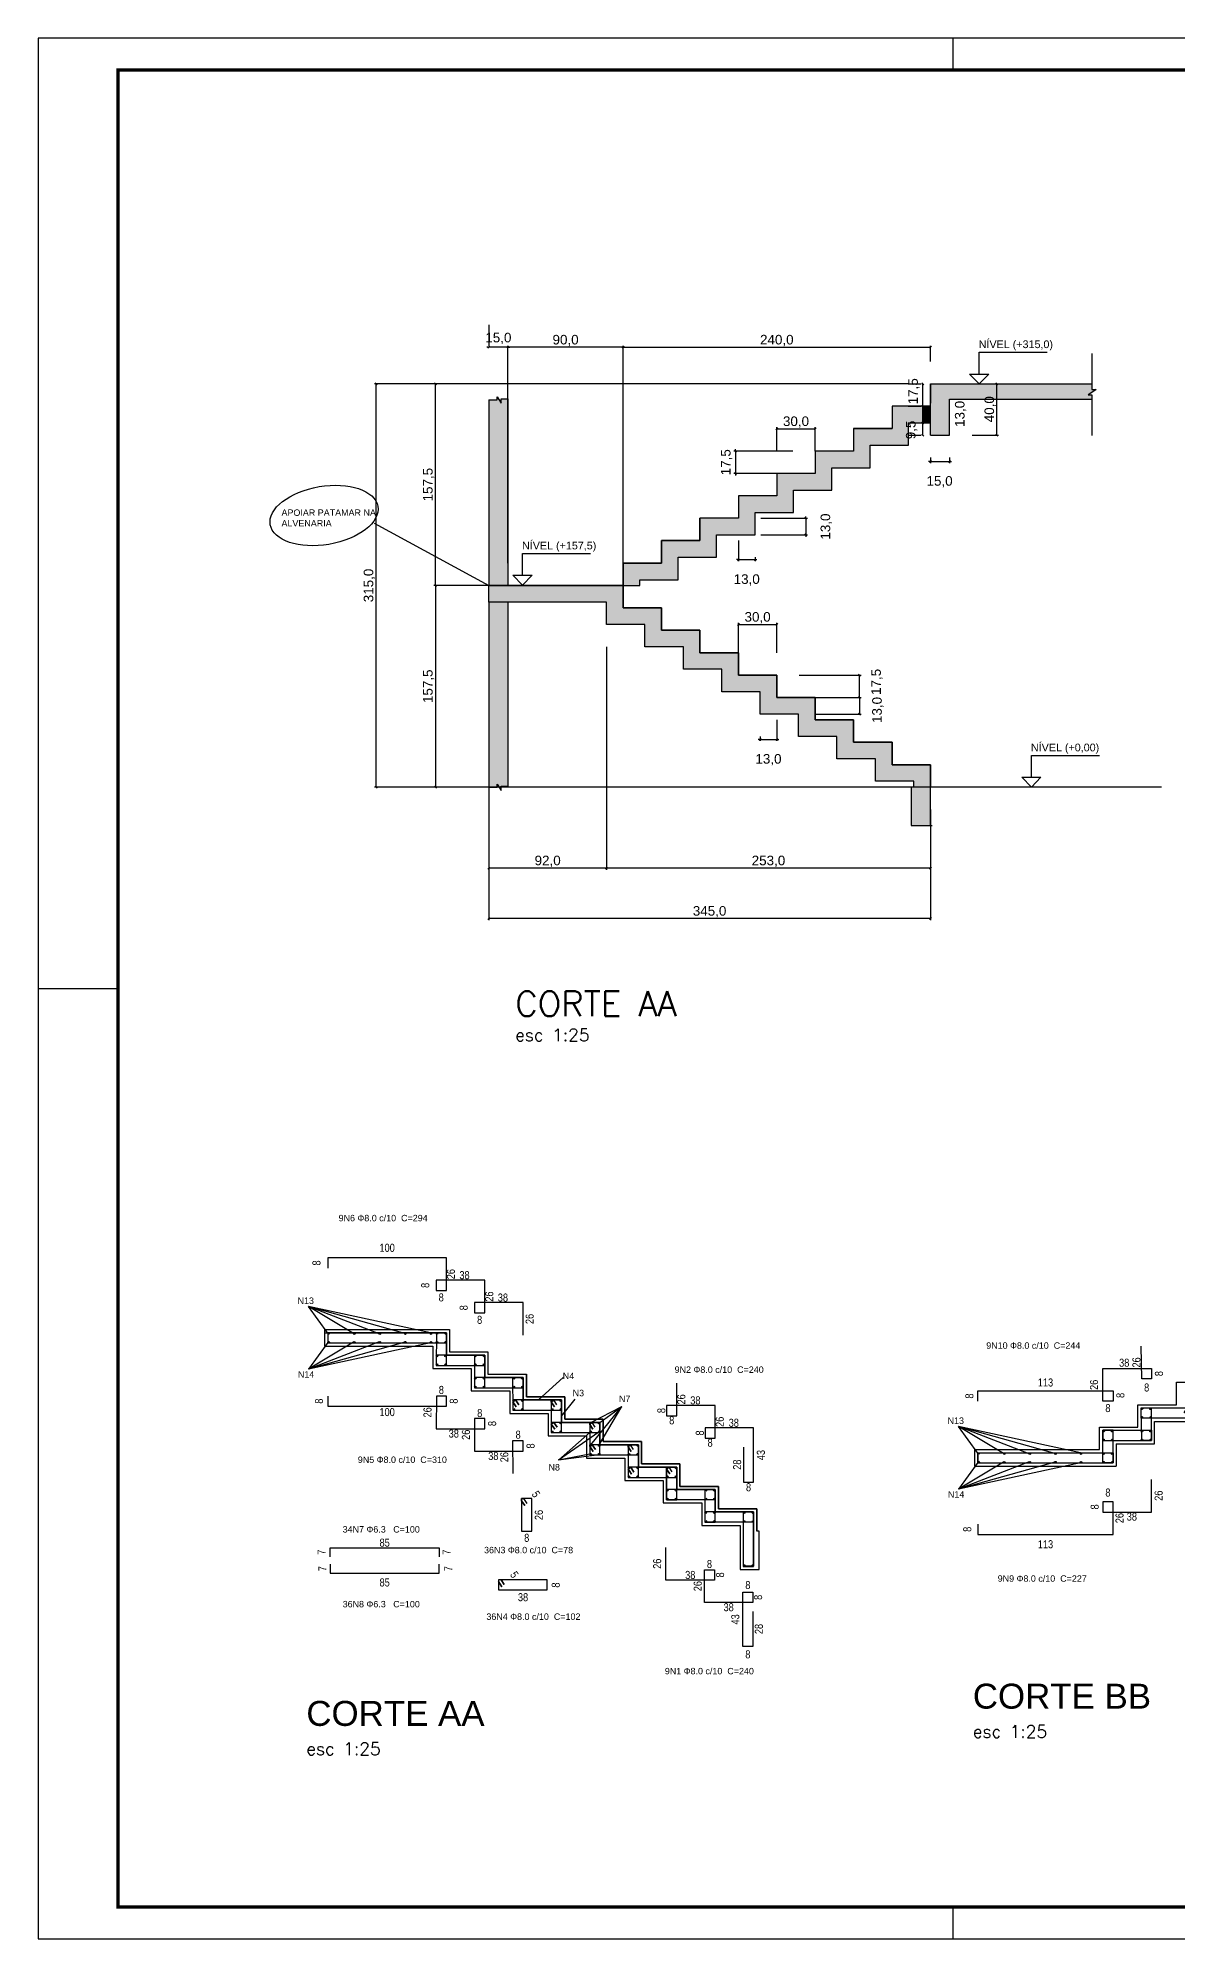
# Model space of a CAD drawing. Header units: millimetres. Extents: x 1262 to 1346.1, y 1092.9 to 1152.3.
# Drawn here: x 1262 to 1297.7, y 1092.9 to 1152.3 of the extents above; entities that cross this region are included whole.
import ezdxf

# ---------------------------------------------------------------- set-up
doc = ezdxf.new("R2010")
doc.units = ezdxf.units.MM
for name, color, linetype in [('ARMADURA ESCADA', 6, 'Continuous'), ('ARQ-FOLHA', 7, 'Continuous'), ('ARQ-TEXTO4', 1, 'Continuous'), ('BARRA DE 6.3MM', 30, 'Continuous'), ('BARRA DE 8MM', 40, 'Continuous'), ('COTA CYPE', 31, 'Continuous'), ('LINHAS GERAIS.', 7, 'Continuous'), ('PAREDE CORTADA 0.6', 210, 'Continuous')]:
    doc.layers.add(name, color=color, linetype=linetype)
doc.styles.add('ARIAL NARROW', font='ARIALN.TTF')
doc.styles.add('ROMANS', font='romans.shx')
doc.styles.get("Standard").update_dxf_attribs({"font": 'arial.ttf'})

# ---------------------------------------------------------------- blocks, each defined once
blk = doc.blocks.new('FOLHA A1')
at = {"layer": 'ARQ-FOLHA'}
for p, q in [((841, 0), (0, 0)), ((0, 0), (0, -594)), ((286, -10), (286, 0)), ((0, -297), (25, -297)), ((286, -594), (286, -584)), ((0, -594), (841, -594))]:
    blk.add_line(p, q, dxfattribs=at)
at = {"layer": 'ARQ-FOLHA', "const_width": 1}
blk.add_lwpolyline([(25, -10), (25, -584), (831, -584), (831, -10), (25, -10)], dxfattribs=at)
blk = doc.blocks.new('_OBLIQUE')
at = {"color": 0, "linetype": 'ByBlock'}
blk.add_line((-0.5, -0.5), (0.5, 0.5), dxfattribs=at)

msp = doc.modelspace()

# ---------------------------------------------------------------- hatches: boundary and pattern name
h = msp.add_hatch(color=252)
h.dxf.hatch_style = 1
h.paths.add_polyline_path([(1290.525, 1141.008), (1292.004, 1141.008), (1292.004, 1141.488), (1291.225, 1141.488), (1289.925, 1141.488), (1289.925, 1139.888), (1290.525, 1139.888)])
h.paths.add_polyline_path([(1294.971, 1141.213), (1295.103, 1141.311), (1294.971, 1141.311), (1294.971, 1141.488), (1292.004, 1141.488), (1292.004, 1141.008), (1294.971, 1141.008), (1294.971, 1141.142), (1294.858, 1141.142)])
h.paths.add_polyline_path([(1284.27, 1126.282), (1285.468, 1126.282), (1285.468, 1126.9), (1284.27, 1126.9)], flags=9)
h = msp.add_hatch(color=9)
h.dxf.hatch_style = 1
h.paths.add_polyline_path([(1285.125, 1138.688), (1285.125, 1137.988), (1283.925, 1137.988), (1283.925, 1137.288), (1282.725, 1137.288), (1282.725, 1136.588), (1281.525, 1136.588), (1281.525, 1135.888), (1280.325, 1135.888), (1280.325, 1135.188), (1280.845, 1135.188), (1280.845, 1135.368), (1282.045, 1135.368), (1282.045, 1136.068), (1283.245, 1136.068), (1283.245, 1136.768), (1284.445, 1136.768), (1284.445, 1137.468), (1285.645, 1137.468), (1285.645, 1138.168), (1286.845, 1138.168), (1286.845, 1138.868), (1288.045, 1138.868), (1288.045, 1139.568), (1289.245, 1139.568), (1289.245, 1140.269), (1289.687, 1140.269), (1289.687, 1140.789), (1288.725, 1140.789), (1288.725, 1140.088), (1287.525, 1140.088), (1287.525, 1139.388), (1286.325, 1139.388), (1286.325, 1138.688)])
h.paths.add_polyline_path([(1289.609, 1139.667), (1289.609, 1140.43), (1289.068, 1140.43), (1289.068, 1139.667)], flags=25)
h = msp.add_hatch(color=9)
h.dxf.hatch_style = 1
h.paths.add_polyline_path([(1289.687, 1140.269), (1289.925, 1140.269), (1289.925, 1140.789), (1289.687, 1140.789)])
h = msp.add_hatch(color=9)
h.dxf.hatch_style = 1
h.paths.add_polyline_path([(1284.605, 1131.868), (1284.605, 1131.168), (1285.805, 1131.168), (1285.805, 1130.468), (1287.005, 1130.468), (1287.005, 1129.768), (1288.205, 1129.768), (1288.205, 1129.068), (1289.405, 1129.068), (1289.405, 1128.888), (1289.925, 1128.888), (1289.925, 1129.588), (1288.725, 1129.588), (1288.725, 1130.288), (1287.525, 1130.288), (1287.525, 1130.988), (1286.325, 1130.988), (1286.325, 1131.688), (1285.125, 1131.688), (1285.125, 1132.388), (1283.925, 1132.388), (1283.925, 1133.088), (1282.725, 1133.088), (1282.725, 1133.788), (1281.525, 1133.788), (1281.525, 1134.488), (1280.325, 1134.488), (1280.325, 1135.188), (1276.125, 1135.188), (1276.125, 1134.668), (1279.805, 1134.668), (1279.805, 1133.968), (1281.005, 1133.968), (1281.005, 1133.268), (1282.205, 1133.268), (1282.205, 1132.568), (1283.405, 1132.568), (1283.405, 1131.868)])
h = msp.add_hatch(color=252)
h.dxf.hatch_style = 1
h.paths.add_polyline_path([(1289.925, 1128.888), (1289.405, 1128.888), (1289.325, 1128.888), (1289.325, 1127.688), (1289.925, 1127.688)])
at = {"layer": 'BARRA DE 8MM'}
h = msp.add_hatch(color=36, dxfattribs=at)
h.dxf.hatch_style = 1
h.paths.add_polyline_path([(1276.725, 1134.668), (1276.125, 1134.668), (1276.125, 1128.888), (1276.385, 1128.888), (1276.385, 1128.984), (1276.447, 1128.888), (1276.515, 1128.888), (1276.515, 1128.921), (1276.725, 1128.921)])
h.paths.add_polyline_path([(1276.725, 1141.023), (1276.515, 1141.023), (1276.515, 1140.883), (1276.385, 1141.085), (1276.385, 1140.989), (1276.125, 1140.989), (1276.125, 1135.188), (1276.725, 1135.188)])

# ---------------------------------------------------------------- linework, layer by layer
at = {"color": 8}
for p, q in [((1276.125, 1143.331), (1276.125, 1142.681)), ((1276.725, 1135.888), (1276.725, 1142.681)), ((1276.725, 1135.888), (1276.725, 1142.681)), ((1280.325, 1136.068), (1280.325, 1142.681)), ((1280.325, 1135.888), (1280.325, 1142.681)), ((1289.925, 1142.188), (1289.925, 1142.681)), ((1275.425, 1141.488), (1272.554, 1141.488)), ((1289.225, 1141.488), (1274.409, 1141.488)), ((1285.125, 1139.388), (1285.125, 1140.131)), ((1286.325, 1139.388), (1286.325, 1140.131)), ((1285.625, 1139.388), (1283.783, 1139.388)), ((1285.625, 1138.688), (1283.783, 1138.688)), ((1284.625, 1137.288), (1286.085, 1137.288)), ((1283.925, 1136.588), (1283.925, 1135.945)), ((1284.625, 1136.768), (1286.085, 1136.768)), ((1284.445, 1136.068), (1284.445, 1135.945)), ((1279.625, 1135.188), (1274.409, 1135.188)), ((1279.625, 1135.188), (1274.409, 1135.188)), ((1276.125, 1133.968), (1276.125, 1126.307)), ((1276.125, 1133.968), (1276.125, 1124.732)), ((1283.925, 1133.088), (1283.925, 1134.018)), ((1285.125, 1133.088), (1285.125, 1134.018)), ((1279.805, 1133.268), (1279.805, 1126.307)), ((1279.805, 1133.268), (1279.805, 1126.307)), ((1285.825, 1132.388), (1287.762, 1132.388)), ((1285.825, 1131.688), (1287.762, 1131.688)), ((1285.825, 1131.688), (1287.762, 1131.688)), ((1285.125, 1130.988), (1285.125, 1130.328)), ((1286.325, 1131.168), (1287.762, 1131.168)), ((1284.605, 1130.468), (1284.605, 1130.328)), ((1275.425, 1128.888), (1272.554, 1128.888)), ((1288.705, 1128.888), (1274.409, 1128.888)), ((1289.925, 1128.188), (1289.925, 1126.307)), ((1289.925, 1128.188), (1289.925, 1124.732))]:
    msp.add_line(p, q, dxfattribs=at)
at = {"color": 7}
for p, q in [((1276.125, 1142.631), (1276.065, 1142.631)), ((1276.725, 1142.631), (1276.125, 1142.631)), ((1280.335, 1142.631), (1276.715, 1142.631)), ((1276.725, 1142.631), (1276.785, 1142.631)), ((1280.315, 1142.631), (1289.935, 1142.631)), ((1272.604, 1128.878), (1272.604, 1141.498)), ((1274.459, 1135.178), (1274.459, 1141.498)), ((1285.115, 1140.081), (1286.335, 1140.081)), ((1283.833, 1139.388), (1283.833, 1139.448)), ((1283.833, 1139.388), (1283.833, 1138.688)), ((1283.833, 1138.688), (1283.833, 1138.628)), ((1286.035, 1137.288), (1286.035, 1137.348)), ((1286.035, 1137.288), (1286.035, 1136.768)), ((1286.035, 1136.768), (1286.035, 1136.708)), ((1283.925, 1135.995), (1283.865, 1135.995)), ((1283.925, 1135.995), (1284.445, 1135.995)), ((1284.445, 1135.995), (1284.505, 1135.995)), ((1274.459, 1135.198), (1274.459, 1128.878)), ((1283.915, 1133.968), (1285.135, 1133.968)), ((1287.712, 1131.678), (1287.712, 1132.398)), ((1287.712, 1131.698), (1287.712, 1131.158)), ((1284.605, 1130.378), (1284.545, 1130.378)), ((1284.605, 1130.378), (1285.125, 1130.378)), ((1285.125, 1130.378), (1285.185, 1130.378)), ((1279.815, 1126.357), (1276.115, 1126.357)), ((1289.935, 1126.357), (1279.795, 1126.357)), ((1289.935, 1124.782), (1276.115, 1124.782))]:
    msp.add_line(p, q, dxfattribs=at)
for p, q in [((1291.449, 1141.795), (1291.449, 1142.475)), ((1291.449, 1142.475), (1293.573, 1142.475)), ((1294.971, 1142.44), (1294.971, 1141.311)), ((1291.449, 1141.488), (1291.15, 1141.795)), ((1291.15, 1141.795), (1291.749, 1141.795)), ((1291.449, 1141.488), (1291.749, 1141.795)), ((1276.385, 1140.989), (1276.385, 1141.085)), ((1276.385, 1141.085), (1276.515, 1140.883)), ((1294.971, 1141.213), (1294.858, 1141.142)), ((1294.858, 1141.142), (1294.971, 1141.142)), ((1294.971, 1141.311), (1295.103, 1141.311)), ((1295.103, 1141.311), (1294.971, 1141.213)), ((1294.971, 1141.142), (1294.971, 1139.879)), ((1276.125, 1140.989), (1276.385, 1140.989)), ((1276.515, 1140.883), (1276.515, 1141.023)), ((1276.515, 1141.023), (1276.725, 1141.023)), ((1277.18, 1135.506), (1277.18, 1136.186)), ((1277.18, 1136.186), (1279.303, 1136.186)), ((1277.18, 1135.199), (1276.881, 1135.506)), ((1276.881, 1135.506), (1277.479, 1135.506)), ((1277.18, 1135.199), (1277.479, 1135.506)), ((1293.081, 1129.195), (1293.081, 1129.875)), ((1293.081, 1129.875), (1295.204, 1129.875)), ((1293.081, 1128.888), (1292.781, 1129.195)), ((1292.781, 1129.195), (1293.38, 1129.195)), ((1293.081, 1128.888), (1293.38, 1129.195)), ((1276.125, 1128.888), (1276.385, 1128.888)), ((1276.385, 1128.888), (1276.385, 1128.984)), ((1276.385, 1128.984), (1276.515, 1128.782)), ((1276.515, 1128.782), (1276.515, 1128.921)), ((1276.515, 1128.921), (1276.725, 1128.921)), ((1297.145, 1128.888), (1284.547, 1128.888)), ((1289.325, 1128.888), (1289.325, 1127.688)), ((1289.925, 1127.688), (1289.925, 1128.888)), ((1289.325, 1127.688), (1289.979, 1127.688)), ((1274.303, 1111.838), (1270.493, 1112.655)), ((1270.493, 1112.655), (1270.493, 1112.655)), ((1273.498, 1111.818), (1270.493, 1112.655)), ((1272.697, 1111.807), (1270.493, 1112.655)), ((1271.897, 1111.811), (1270.493, 1112.655)), ((1271.099, 1111.823), (1270.493, 1112.655)), ((1272.697, 1111.549), (1270.493, 1110.7)), ((1271.897, 1111.545), (1270.493, 1110.7)), ((1273.498, 1111.538), (1270.493, 1110.7)), ((1271.099, 1111.533), (1270.493, 1110.7)), ((1274.303, 1111.518), (1270.493, 1110.7)), ((1277.679, 1109.738), (1278.451, 1110.435)), ((1278.399, 1109.228), (1278.824, 1109.761)), ((1279.31, 1109.038), (1280.282, 1109.53)), ((1279.319, 1108.338), (1280.282, 1109.53)), ((1279.571, 1108.338), (1280.282, 1109.53)), ((1279.599, 1109.038), (1280.282, 1109.53)), ((1279.56, 1108.729), (1278.299, 1107.857)), ((1279.279, 1108.718), (1278.299, 1107.857)), ((1294.615, 1108.089), (1290.805, 1108.907)), ((1290.805, 1108.907), (1290.805, 1108.907)), ((1293.81, 1108.069), (1290.805, 1108.907)), ((1293.009, 1108.058), (1290.805, 1108.907)), ((1292.209, 1108.062), (1290.805, 1108.907)), ((1291.411, 1108.074), (1290.805, 1108.907)), ((1279.283, 1108.042), (1278.299, 1107.857)), ((1279.57, 1108.021), (1278.299, 1107.857)), ((1293.009, 1107.8), (1290.805, 1106.952)), ((1292.209, 1107.796), (1290.805, 1106.952)), ((1293.81, 1107.789), (1290.805, 1106.952)), ((1291.411, 1107.784), (1290.805, 1106.952)), ((1294.615, 1107.769), (1290.805, 1106.952)), ((1283.979, 1105.638), (1283.979, 1104.438)), ((1284.579, 1104.438), (1284.579, 1105.638))]:
    msp.add_line(p, q)
at = {"color": 0, "linetype": 'ByBlock'}
for p, q in [((1289.717, 1141.458), (1289.657, 1141.518)), ((1292.034, 1141.458), (1291.974, 1141.518)), ((1289.657, 1140.819), (1289.717, 1140.759)), ((1289.717, 1140.759), (1289.657, 1140.819)), ((1289.717, 1140.239), (1289.657, 1140.299)), ((1289.657, 1140.299), (1289.717, 1140.239)), ((1289.657, 1139.918), (1289.717, 1139.858)), ((1291.974, 1139.918), (1292.034, 1139.858)), ((1289.895, 1139.032), (1289.955, 1139.092)), ((1290.555, 1139.092), (1290.495, 1139.032))]:
    msp.add_line(p, q, dxfattribs=at)
at = {"layer": 'ARMADURA ESCADA', "color": 8}
for p, q in [((1289.225, 1141.488), (1289.637, 1141.488)), ((1291.225, 1141.488), (1292.054, 1141.488)), ((1289.225, 1140.789), (1289.637, 1140.789)), ((1289.225, 1140.789), (1289.637, 1140.789)), ((1289.225, 1140.269), (1289.637, 1140.269)), ((1289.225, 1140.269), (1289.637, 1140.269)), ((1289.225, 1139.888), (1289.637, 1139.888)), ((1291.225, 1139.888), (1292.054, 1139.888)), ((1289.925, 1139.188), (1289.925, 1139.012)), ((1290.525, 1139.188), (1290.525, 1139.012))]:
    msp.add_line(p, q, dxfattribs=at)
at = {"layer": 'ARMADURA ESCADA', "color": 7}
for p, q in [((1289.687, 1140.779), (1289.687, 1141.498)), ((1292.004, 1139.878), (1292.004, 1141.498)), ((1289.687, 1140.259), (1289.687, 1140.799)), ((1289.687, 1139.878), (1289.687, 1140.279)), ((1289.925, 1139.062), (1289.865, 1139.062)), ((1289.925, 1139.062), (1290.525, 1139.062)), ((1290.525, 1139.062), (1290.585, 1139.062))]:
    msp.add_line(p, q, dxfattribs=at)
at = {"layer": 'ARMADURA ESCADA'}
for p, q in [((1282.002, 1107.641), (1281.682, 1107.641)), ((1281.682, 1107.641), (1281.682, 1107.578)), ((1281.682, 1107.578), (1281.682, 1107.641)), ((1281.682, 1107.641), (1281.747, 1107.641)), ((1281.682, 1107.61), (1281.682, 1106.621)), ((1281.682, 1107.578), (1281.782, 1107.425)), ((1281.782, 1107.425), (1281.682, 1107.578)), ((1281.747, 1107.641), (1281.846, 1107.488)), ((1282.002, 1106.621), (1282.002, 1107.641)), ((1281.682, 1106.621), (1282.002, 1106.621))]:
    msp.add_line(p, q, dxfattribs=at)
at = {"layer": 'BARRA DE 6.3MM'}
for points in [[(1271.172, 1104.839), (1271.172, 1105.119), (1274.572, 1105.119), (1274.572, 1104.839)], [(1271.172, 1104.605), (1271.172, 1104.325), (1274.572, 1104.325), (1274.572, 1104.605)]]:
    msp.add_lwpolyline(points, dxfattribs=at)
for centre in [(1271.121, 1111.814), (1271.121, 1111.545), (1271.921, 1111.808), (1271.921, 1111.539), (1272.721, 1111.81), (1272.721, 1111.541), (1273.521, 1111.811), (1273.521, 1111.542), (1274.321, 1111.81), (1274.321, 1111.541), (1274.507, 1111.545), (1274.508, 1111.814), (1274.775, 1111.813), (1274.778, 1111.545), (1274.504, 1111.114), (1274.507, 1110.844), (1274.774, 1111.114), (1274.775, 1110.845), (1275.707, 1110.845), (1275.708, 1111.114), (1275.975, 1111.113), (1275.978, 1110.845), (1275.704, 1110.414), (1275.975, 1110.414), (1276.908, 1110.414), (1277.175, 1110.413), (1275.707, 1110.144), (1275.975, 1110.145), (1276.904, 1109.714), (1276.907, 1110.145), (1277.174, 1109.714), (1277.178, 1110.145), (1278.108, 1109.714), (1278.375, 1109.713), (1276.907, 1109.444), (1277.175, 1109.445), (1278.104, 1109.014), (1278.107, 1109.445), (1278.374, 1109.014), (1278.378, 1109.445), (1279.308, 1109.014), (1279.575, 1109.013), (1296.535, 1109.193), (1296.537, 1109.462), (1296.803, 1109.461), (1296.806, 1109.193), (1278.107, 1108.744), (1278.375, 1108.745), (1279.307, 1108.745), (1279.578, 1108.745), (1295.335, 1108.493), (1295.337, 1108.762), (1295.603, 1108.761), (1295.606, 1108.493), (1296.535, 1108.493), (1296.537, 1108.762), (1296.803, 1108.761), (1296.806, 1108.493), (1279.304, 1108.314), (1279.307, 1108.044), (1279.574, 1108.314), (1279.575, 1108.045), (1280.507, 1108.045), (1280.508, 1108.314), (1280.775, 1108.313), (1280.778, 1108.045), (1291.433, 1108.066), (1291.433, 1107.796), (1292.233, 1108.06), (1292.233, 1107.79), (1293.033, 1108.061), (1293.033, 1107.792), (1293.833, 1108.062), (1293.833, 1107.793), (1294.633, 1108.062), (1294.633, 1107.793), (1295.335, 1107.793), (1295.337, 1108.062), (1295.603, 1108.061), (1295.606, 1107.793), (1280.504, 1107.614), (1280.507, 1107.344), (1280.774, 1107.614), (1280.775, 1107.345), (1281.707, 1107.345), (1281.708, 1107.614), (1281.975, 1107.613), (1281.978, 1107.345), (1281.704, 1106.914), (1281.707, 1106.644), (1281.974, 1106.914), (1281.975, 1106.645), (1282.907, 1106.645), (1282.908, 1106.914), (1283.175, 1106.913), (1283.178, 1106.645), (1282.904, 1106.214), (1283.174, 1106.214), (1284.107, 1106.214), (1284.378, 1106.214), (1282.907, 1105.944), (1283.175, 1105.945), (1284.107, 1105.941), (1284.378, 1105.941), (1284.104, 1104.564), (1284.374, 1104.564)]:
    msp.add_circle(centre, 0.024, dxfattribs=at)
at = {"layer": 'BARRA DE 8MM'}
msp.add_line((1272.547, 1137.132), (1276.125, 1135.188), dxfattribs=at)
for points in [[(1277.199, 1111.758), (1277.199, 1112.778), (1275.679, 1112.778), (1275.679, 1112.458), (1275.999, 1112.458), (1275.999, 1113.478), (1274.479, 1113.478), (1274.479, 1113.158), (1274.799, 1113.158), (1274.799, 1114.178), (1271.099, 1114.178), (1271.099, 1113.858)], [(1277.199, 1109.418), (1277.199, 1110.438), (1275.679, 1110.438), (1275.679, 1110.118), (1275.999, 1110.118), (1275.999, 1111.138), (1274.479, 1111.138), (1274.479, 1110.818), (1274.799, 1110.818), (1274.799, 1111.838), (1271.099, 1111.838), (1271.099, 1111.518)], [(1271.099, 1111.838), (1271.099, 1111.518), (1274.799, 1111.518), (1274.799, 1111.838), (1274.488, 1111.838), (1274.479, 1110.818), (1275.999, 1110.818), (1275.999, 1111.138), (1275.679, 1111.138), (1275.679, 1110.118), (1277.199, 1110.118), (1277.199, 1110.438), (1276.871, 1110.438), (1276.879, 1109.418)], [(1291.411, 1109.7), (1291.411, 1110.02), (1295.631, 1110.02), (1295.631, 1109.7), (1295.311, 1109.7), (1295.311, 1110.72), (1296.831, 1110.72), (1296.831, 1110.4), (1296.533, 1110.4), (1296.511, 1111.42), (1296.511, 1111.42)], [(1284.082, 1108.265), (1284.082, 1107.165), (1284.402, 1107.165), (1284.402, 1108.865), (1282.882, 1108.865), (1282.882, 1108.545), (1283.202, 1108.545), (1283.202, 1109.565), (1281.682, 1109.565), (1281.682, 1109.245), (1282.002, 1109.245), (1282.002, 1110.265)], [(1271.099, 1109.86), (1271.099, 1109.54), (1274.799, 1109.54), (1274.799, 1109.86), (1274.488, 1109.86), (1274.479, 1108.84), (1275.999, 1108.84), (1275.999, 1109.16), (1275.679, 1109.16), (1275.679, 1108.14), (1277.199, 1108.14), (1277.199, 1108.46), (1276.871, 1108.46), (1276.879, 1107.44)], [(1276.879, 1109.682), (1276.879, 1109.418), (1278.399, 1109.418), (1278.399, 1109.738), (1276.96, 1109.738), (1277.059, 1109.585), (1276.959, 1109.738), (1276.879, 1109.738), (1276.879, 1109.682), (1276.984, 1109.522), (1276.879, 1109.681), (1276.879, 1109.418)], [(1278.079, 1109.707), (1278.079, 1108.718), (1278.399, 1108.718), (1278.399, 1109.738), (1278.079, 1109.738), (1278.079, 1109.675), (1278.178, 1109.522), (1278.079, 1109.675), (1278.079, 1109.738), (1278.143, 1109.738), (1278.242, 1109.585)], [(1278.079, 1108.982), (1278.079, 1108.718), (1279.599, 1108.718), (1279.599, 1109.038), (1278.16, 1109.038), (1278.259, 1108.885), (1278.159, 1109.038), (1278.079, 1109.038), (1278.079, 1108.982), (1278.184, 1108.822), (1278.079, 1108.981), (1278.079, 1108.718)], [(1279.279, 1109.007), (1279.279, 1108.018), (1279.599, 1108.018), (1279.599, 1109.038), (1279.279, 1109.038), (1279.279, 1108.975), (1279.378, 1108.822), (1279.279, 1108.975), (1279.279, 1109.038), (1279.343, 1109.038), (1279.442, 1108.885)], [(1291.411, 1107.769), (1291.411, 1108.089), (1295.631, 1108.089), (1295.631, 1107.769), (1295.311, 1107.769), (1295.311, 1108.789), (1296.831, 1108.789), (1296.831, 1108.469), (1296.533, 1108.469), (1296.511, 1109.489), (1296.511, 1109.489)], [(1291.411, 1108.089), (1291.411, 1107.769), (1295.631, 1107.769), (1295.631, 1108.789), (1295.311, 1108.789), (1295.311, 1108.469), (1296.831, 1108.469), (1296.831, 1109.489), (1296.831, 1109.489), (1296.831, 1109.489), (1296.831, 1109.489)], [(1298.031, 1109.433), (1298.031, 1109.169), (1296.511, 1109.169), (1296.511, 1109.489), (1297.95, 1109.489), (1297.851, 1109.336), (1297.95, 1109.489), (1298.031, 1109.489), (1298.031, 1109.433), (1297.926, 1109.273), (1298.031, 1109.432), (1298.031, 1109.169)], [(1279.279, 1108.282), (1279.279, 1108.018), (1280.799, 1108.018), (1280.799, 1108.338), (1279.36, 1108.338), (1279.459, 1108.185), (1279.359, 1108.338), (1279.279, 1108.338), (1279.279, 1108.282), (1279.384, 1108.122), (1279.279, 1108.281), (1279.279, 1108.018)], [(1280.479, 1108.307), (1280.479, 1107.318), (1280.799, 1107.318), (1280.799, 1108.338), (1280.479, 1108.338), (1280.479, 1108.275), (1280.578, 1108.122), (1280.479, 1108.275), (1280.479, 1108.338), (1280.543, 1108.338), (1280.642, 1108.185)], [(1280.479, 1107.582), (1280.479, 1107.318), (1281.999, 1107.318), (1281.999, 1107.638), (1280.56, 1107.638), (1280.659, 1107.485), (1280.559, 1107.638), (1280.479, 1107.638), (1280.479, 1107.582), (1280.584, 1107.422), (1280.479, 1107.581), (1280.479, 1107.318)], [(1284.079, 1105.638), (1284.079, 1104.538), (1284.399, 1104.538), (1284.399, 1106.238), (1282.879, 1106.238), (1282.879, 1105.918), (1283.199, 1105.918), (1283.199, 1106.938), (1281.679, 1106.938), (1281.679, 1106.618), (1281.999, 1106.618), (1281.999, 1107.638)], [(1284.402, 1105.641), (1284.402, 1104.541), (1284.082, 1104.541), (1284.082, 1106.241), (1284.402, 1106.241), (1284.402, 1105.921), (1282.882, 1105.921), (1282.882, 1106.941), (1283.202, 1106.941), (1283.202, 1106.621), (1281.682, 1106.621), (1281.682, 1107.641)], [(1291.411, 1105.856), (1291.411, 1105.536), (1295.631, 1105.536), (1295.631, 1106.556), (1295.311, 1106.556), (1295.311, 1106.236), (1296.831, 1106.236), (1296.831, 1107.256), (1296.831, 1107.256), (1296.831, 1107.256), (1296.831, 1107.256)], [(1277.151, 1106.622), (1277.151, 1105.633), (1277.471, 1105.633), (1277.471, 1106.653), (1277.151, 1106.653), (1277.151, 1106.59), (1277.251, 1106.437), (1277.151, 1106.59), (1277.151, 1106.653), (1277.215, 1106.653), (1277.315, 1106.5)], [(1284.381, 1103.13), (1284.381, 1102.03), (1284.061, 1102.03), (1284.061, 1103.73), (1284.381, 1103.73), (1284.381, 1103.41), (1282.861, 1103.41), (1282.861, 1104.43), (1283.181, 1104.43), (1283.181, 1104.11), (1281.661, 1104.11), (1281.661, 1105.13)], [(1276.431, 1104.064), (1276.431, 1103.799), (1277.951, 1103.799), (1277.951, 1104.119), (1276.512, 1104.119), (1276.611, 1103.966), (1276.511, 1104.119), (1276.431, 1104.119), (1276.431, 1104.064), (1276.536, 1103.903), (1276.431, 1104.062), (1276.431, 1103.799)]]:
    msp.add_lwpolyline(points, dxfattribs=at)
msp.add_ellipse((1270.977, 1137.374), major_axis=(1.681, 0.287), ratio=0.536165, dxfattribs=at)
at = {"layer": 'LINHAS GERAIS.'}
for p, q in [((1280.325, 1135.188), (1280.325, 1135.888)), ((1276.125, 1135.188), (1280.325, 1135.188)), ((1276.125, 1134.668), (1276.125, 1135.188)), ((1280.325, 1135.188), (1276.725, 1135.188)), ((1280.325, 1134.488), (1280.325, 1135.188)), ((1280.325, 1135.188), (1280.325, 1134.488)), ((1279.805, 1134.668), (1276.125, 1134.668)), ((1279.805, 1133.968), (1279.805, 1134.668)), ((1281.525, 1133.788), (1281.525, 1134.488)), ((1281.525, 1134.488), (1281.525, 1133.788)), ((1282.725, 1133.788), (1281.525, 1133.788)), ((1281.525, 1133.788), (1282.725, 1133.788)), ((1282.725, 1133.088), (1282.725, 1133.788)), ((1282.725, 1133.788), (1282.725, 1133.088)), ((1283.925, 1133.088), (1282.725, 1133.088)), ((1282.725, 1133.088), (1283.925, 1133.088)), ((1286.325, 1130.988), (1286.325, 1131.688)), ((1287.525, 1130.988), (1286.325, 1130.988)), ((1289.925, 1128.888), (1289.405, 1128.888)), ((1270.999, 1111.418), (1270.999, 1111.938)), ((1277.299, 1109.838), (1277.299, 1110.538)), ((1297.611, 1109.589), (1297.611, 1110.289)), ((1278.499, 1109.838), (1277.299, 1109.838)), ((1278.499, 1109.138), (1278.499, 1109.838)), ((1279.699, 1109.138), (1278.499, 1109.138)), ((1279.699, 1108.438), (1279.699, 1109.138)), ((1296.411, 1108.889), (1296.411, 1109.589)), ((1296.411, 1109.589), (1297.611, 1109.589)), ((1280.899, 1108.438), (1279.699, 1108.438)), ((1280.899, 1107.738), (1280.899, 1108.438)), ((1295.211, 1108.889), (1296.411, 1108.889)), ((1291.311, 1108.189), (1295.211, 1108.189)), ((1291.311, 1107.669), (1291.311, 1108.189)), ((1295.731, 1108.369), (1295.731, 1107.669)), ((1282.099, 1107.738), (1280.899, 1107.738)), ((1282.099, 1107.038), (1282.099, 1107.738)), ((1291.311, 1107.669), (1295.731, 1107.669)), ((1283.299, 1107.038), (1282.099, 1107.038)), ((1283.299, 1106.338), (1283.299, 1107.038)), ((1284.499, 1106.338), (1283.299, 1106.338)), ((1284.499, 1105.638), (1284.499, 1106.338)), ((1284.579, 1105.638), (1284.499, 1105.638)), ((1283.979, 1104.438), (1284.579, 1104.438))]:
    msp.add_line(p, q, dxfattribs=at)
for points in [[(1280.325, 1135.888), (1281.525, 1135.888), (1281.525, 1136.588), (1281.525, 1135.888), (1280.325, 1135.888), (1280.325, 1135.188), (1280.845, 1135.188), (1280.845, 1135.368), (1282.045, 1135.368), (1282.045, 1136.068), (1283.245, 1136.068), (1283.245, 1136.768), (1284.445, 1136.768), (1284.445, 1137.468), (1285.645, 1137.468), (1285.645, 1138.168), (1286.845, 1138.168), (1286.845, 1138.868), (1288.045, 1138.868), (1288.045, 1139.568), (1289.245, 1139.568), (1289.245, 1140.269), (1289.925, 1140.269), (1289.925, 1140.789), (1288.725, 1140.789), (1288.725, 1140.088)], [(1287.525, 1140.088), (1288.725, 1140.088), (1287.525, 1140.088), (1287.525, 1139.388), (1286.325, 1139.388), (1286.325, 1138.688), (1285.125, 1138.688), (1285.125, 1137.988), (1283.925, 1137.988), (1283.925, 1137.288), (1282.725, 1137.288), (1282.725, 1136.588), (1281.525, 1136.588), (1282.725, 1136.588), (1282.725, 1137.288)], [(1289.925, 1128.888), (1289.925, 1129.588), (1288.725, 1129.588), (1288.725, 1130.288), (1287.525, 1130.288), (1287.525, 1130.988), (1287.525, 1130.288), (1288.725, 1130.288), (1288.725, 1129.588), (1289.925, 1129.588), (1289.925, 1128.888), (1289.405, 1128.888), (1289.405, 1129.068), (1288.205, 1129.068), (1288.205, 1129.768), (1287.005, 1129.768), (1287.005, 1130.468), (1285.805, 1130.468), (1285.805, 1131.168), (1284.605, 1131.168), (1284.605, 1131.868), (1283.405, 1131.868), (1283.405, 1132.568), (1282.205, 1132.568), (1282.205, 1133.268), (1281.005, 1133.268), (1281.005, 1133.968), (1279.805, 1133.968)], [(1286.325, 1131.688), (1285.125, 1131.688), (1285.125, 1132.388), (1283.925, 1132.388), (1285.125, 1132.388), (1285.125, 1131.688), (1286.325, 1131.688), (1286.325, 1130.988), (1287.525, 1130.988)], [(1295.211, 1108.189), (1295.211, 1108.889), (1296.411, 1108.889), (1296.411, 1109.589), (1297.611, 1109.589), (1297.611, 1110.289), (1298.811, 1110.289), (1298.811, 1110.989), (1300.011, 1110.989), (1300.011, 1111.689), (1301.211, 1111.689), (1301.211, 1112.389), (1302.411, 1112.389), (1302.411, 1113.089), (1303.611, 1113.089), (1303.611, 1113.789), (1304.811, 1113.789)], [(1295.731, 1108.369), (1295.731, 1108.369), (1296.931, 1108.369), (1296.931, 1109.069), (1298.131, 1109.069), (1298.131, 1109.769), (1299.331, 1109.769), (1299.331, 1110.469), (1300.531, 1110.469), (1300.531, 1111.169), (1301.731, 1111.169), (1301.731, 1111.869), (1302.931, 1111.869), (1302.931, 1112.569), (1304.131, 1112.569), (1304.131, 1113.269)], [(1270.999, 1111.938), (1274.899, 1111.938), (1274.899, 1111.238), (1276.099, 1111.238), (1276.099, 1110.538), (1277.299, 1110.538), (1277.299, 1109.838), (1278.499, 1109.838), (1278.499, 1109.138), (1279.699, 1109.138), (1279.699, 1108.438), (1280.899, 1108.438), (1280.899, 1107.738), (1282.099, 1107.738), (1282.099, 1107.038), (1283.299, 1107.038), (1283.299, 1106.338), (1284.499, 1106.338), (1284.499, 1105.638)], [(1270.999, 1111.838), (1274.799, 1111.838), (1274.799, 1111.138), (1275.999, 1111.138), (1275.999, 1110.438), (1277.199, 1110.438), (1277.199, 1109.738), (1278.399, 1109.738), (1278.399, 1109.038), (1279.599, 1109.038), (1279.599, 1108.338), (1280.799, 1108.338), (1280.799, 1107.638), (1281.999, 1107.638), (1281.999, 1106.938), (1283.199, 1106.938), (1283.199, 1106.238), (1284.399, 1106.238), (1284.399, 1105.638)], [(1270.999, 1111.418), (1274.379, 1111.418), (1274.379, 1110.718), (1275.579, 1110.718), (1275.579, 1110.018), (1276.779, 1110.018), (1276.779, 1109.318), (1277.979, 1109.318), (1277.979, 1108.618), (1279.179, 1108.618), (1279.179, 1107.918), (1280.379, 1107.918), (1280.379, 1107.218), (1281.579, 1107.218), (1281.579, 1106.518), (1282.779, 1106.518), (1282.779, 1105.818), (1283.979, 1105.818), (1283.979, 1105.638)]]:
    msp.add_lwpolyline(points, dxfattribs=at)
for points in [[(1280.325, 1134.488), (1281.525, 1134.488)], [(1283.925, 1133.088), (1283.925, 1132.388)]]:
    msp.add_lwpolyline(points, close=True, dxfattribs=at)
at = {"layer": 'PAREDE CORTADA 0.6'}
for p, q in [((1289.925, 1141.488), (1294.971, 1141.488)), ((1289.925, 1141.488), (1289.925, 1140.888)), ((1289.925, 1139.888), (1289.925, 1141.488)), ((1276.125, 1140.989), (1276.125, 1135.188)), ((1276.725, 1141.023), (1276.725, 1135.188)), ((1290.525, 1141.008), (1294.971, 1141.008)), ((1290.525, 1139.888), (1290.525, 1141.008)), ((1289.925, 1139.888), (1290.525, 1139.888)), ((1276.125, 1134.668), (1276.125, 1128.888)), ((1276.725, 1134.668), (1276.725, 1128.888))]:
    msp.add_line(p, q, dxfattribs=at)

# ---------------------------------------------------------------- block references
at = {"color": 7, "xscale": 0.06, "yscale": 0.06, "zscale": 0.06}
for p in [(1276.125, 1142.631), (1280.325, 1142.631), (1289.925, 1142.631), (1286.325, 1140.081), (1283.925, 1135.995), (1285.125, 1133.968), (1284.605, 1130.378), (1279.805, 1126.357), (1289.925, 1126.357), (1289.925, 1124.782)]:
    msp.add_blockref('_OBLIQUE', p, dxfattribs=at)
for p, rotation in [((1276.725, 1142.631), 180), ((1276.725, 1142.631), 180), ((1280.325, 1142.631), 180), ((1272.604, 1141.488), 90), ((1274.459, 1141.488), 90), ((1285.125, 1140.081), 180), ((1283.833, 1139.388), 270), ((1283.833, 1138.688), 90), ((1286.035, 1137.288), 270), ((1286.035, 1136.768), 90), ((1284.445, 1135.995), 180), ((1274.459, 1135.188), 90), ((1274.459, 1135.188), 270), ((1283.925, 1133.968), 180), ((1287.712, 1132.388), 90), ((1287.712, 1131.688), 270), ((1287.712, 1131.688), 90), ((1287.712, 1131.168), 270), ((1285.125, 1130.378), 180), ((1272.604, 1128.888), 270), ((1274.459, 1128.888), 270), ((1276.125, 1126.357), 180), ((1279.805, 1126.357), 180), ((1276.125, 1124.782), 180)]:
    msp.add_blockref('_OBLIQUE', p, dxfattribs=dict(at, rotation=rotation))
at = {"layer": 'ARQ-FOLHA', "xscale": 0.1, "yscale": 0.1, "zscale": 0.1}
msp.add_blockref('FOLHA A1', (1262.04, 1152.294), dxfattribs=at)

# ---------------------------------------------------------------- texts
for s, p in [('NÍVEL (+315,0)', (1291.435, 1142.605)), ('NÍVEL (+157,5)', (1277.165, 1136.315)), ('NÍVEL (+0,00)', (1293.066, 1130.005))]:
    msp.add_text(s, height=0.24).set_placement(p)
at = {"char_height": 0.2, "attachment_point": 1}
for s, width, insert in [('APOIAR PATAMAR NA ALVENARIA', 3.54106, (1269.648, 1137.564)), ('9N6 {\\Fgreeks|c0;F}8.0 c/10  C=294', 3.20728, (1271.432, 1115.521)), ('9N10 {\\Fgreeks|c0;F}8.0 c/10  C=244', 3.05883, (1291.67, 1111.537)), ('9N2 {\\Fgreeks|c0;F}8.0 c/10  C=240', 3.98357, (1281.932, 1110.784)), ('9N5 {\\Fgreeks|c0;F}8.0 c/10  C=310', 3.09485, (1272.033, 1107.97)), ('34N7 {\\Fgreeks|c0;F}6.3   C=100', 2.61511, (1271.559, 1105.794)), ('36N3 {\\Fgreeks|c0;F}8.0 c/10  C=78', 3.21828, (1275.977, 1105.147)), ('9N9 {\\Fgreeks|c0;F}8.0 c/10  C=227', 3.10184, (1292.028, 1104.257)), ('36N8 {\\Fgreeks|c0;F}6.3   C=100', 2.61511, (1271.559, 1103.458)), ('36N4 {\\Fgreeks|c0;F}8.0 c/10  C=102', 3.16777, (1276.05, 1103.066)), ('9N1 {\\Fgreeks|c0;F}8.0 c/10  C=240', 3.24012, (1281.626, 1101.365))]:
    msp.add_mtext_dynamic_manual_height_columns(s, width=width, gutter_width=12.5, heights=[0], dxfattribs=dict(at, insert=insert))
at = {"layer": 'ARMADURA ESCADA'}
for s, p in [('N13', (1270.149, 1112.739)), ('N14', (1270.16, 1110.436)), ('N4', (1278.437, 1110.387)), ('N3', (1278.746, 1109.854)), ('N7', (1280.192, 1109.673)), ('N13', (1290.461, 1108.99)), ('N8', (1277.991, 1107.533)), ('N14', (1290.472, 1106.687))]:
    msp.add_text(s, height=0.2, dxfattribs=at).set_placement(p)
at = {"layer": 'ARMADURA ESCADA', "char_height": 0.25, "attachment_point": 5, "style": 'ARIAL NARROW'}
for s, insert in [('100', (1272.949, 1114.491)), ('38', (1275.367, 1113.636)), ('8', (1274.639, 1112.94)), ('38', (1276.567, 1112.936)), ('8', (1275.839, 1112.24)), ('38', (1295.981, 1110.899)), ('113', (1293.521, 1110.282)), ('8', (1296.682, 1110.125)), ('8', (1274.643, 1110.049)), ('38', (1282.581, 1109.723)), ('8', (1295.471, 1109.482)), ('100', (1272.949, 1109.357)), ('8', (1275.843, 1109.327)), ('8', (1281.842, 1109.099)), ('38', (1283.781, 1109.023)), ('38', (1275.032, 1108.686)), ('8', (1277.043, 1108.651)), ('8', (1283.042, 1108.399)), ('38', (1276.267, 1107.986)), ('8', (1284.242, 1107.008)), ('8', (1295.471, 1106.843)), ('38', (1296.22, 1106.091)), ('8', (1277.311, 1105.428)), ('85', (1272.872, 1105.277)), ('113', (1293.521, 1105.227)), ('38', (1282.421, 1104.268)), ('8', (1283.021, 1104.611)), ('85', (1272.872, 1104.033)), ('38', (1277.196, 1103.573)), ('8', (1284.221, 1103.952)), ('38', (1283.621, 1103.259)), ('8', (1284.221, 1101.786))]:
    msp.add_mtext(s, dxfattribs=dict(at, insert=insert))
for s, insert, rotation in [('8', (1270.742, 1114.018), 90), ('26', (1274.942, 1113.668), 90), ('8', (1274.141, 1113.318), 90), ('8', (1275.341, 1112.618), 90), ('26', (1276.142, 1112.968), 90), ('26', (1277.403, 1112.268), 90), ('26', (1296.364, 1110.91), 90), ('26', (1295.038, 1110.21), 90), ('8', (1297.067, 1110.56), 90), ('8', (1270.821, 1109.7), 90), ('8', (1275.032, 1109.7), 90), ('26', (1282.144, 1109.755), 90), ('8', (1291.144, 1109.86), 90), ('8', (1295.863, 1109.88), 90), ('26', (1274.212, 1109.35), 90), ('8', (1276.232, 1109), 90), ('8', (1281.52, 1109.405), 90), ('26', (1283.344, 1109.055), 90), ('26', (1275.412, 1108.65), 90), ('8', (1282.72, 1108.705), 90), ('26', (1276.612, 1107.95), 90), ('8', (1277.432, 1108.3), 90), ('28', (1283.887, 1107.715), 90), ('43', (1284.628, 1108.015), 90), ('5', (1277.6, 1106.793), 302.9539), ('26', (1297.057, 1106.746), 90), ('26', (1277.69, 1106.143), 90), ('8', (1295.059, 1106.396), 90), ('26', (1295.836, 1106.046), 90), ('8', (1291.078, 1105.696), 90), ('7', (1270.9, 1104.979), 90), ('7', (1274.808, 1104.979), 90), ('7', (1270.926, 1104.465), 90), ('7', (1274.857, 1104.465), 90), ('5', (1276.925, 1104.278), 302.9539), ('26', (1281.388, 1104.62), 90), ('8', (1283.354, 1104.27), 90), ('8', (1278.219, 1103.953), 88.57344), ('26', (1282.655, 1103.92), 90), ('8', (1284.542, 1103.57), 90), ('43', (1283.829, 1102.88), 90), ('28', (1284.565, 1102.58), 90)]:
    msp.add_mtext(s, dxfattribs=dict(at, insert=insert, rotation=rotation))
at = {"layer": 'ARQ-TEXTO4', "color": 4, "style": 'ROMANS'}
msp.add_text('CORTE AA', height=0.78, dxfattribs=at).set_placement((1276.953, 1121.728))
at = {"layer": 'ARQ-TEXTO4', "color": 2, "style": 'ROMANS'}
msp.add_text('esc 1:25', height=0.39, dxfattribs=at).set_placement((1276.951, 1120.948))
at = {"layer": 'ARQ-TEXTO4', "color": 31, "char_height": 0.39, "width": 29.65086, "attachment_point": 1, "style": 'ROMANS'}
for s, insert in [('{\\fArial|b0|i0|c0|p34;\\H2x;\\C4;CORTE BB\\Fromans|c0;\\H0.50002x;\\C2;\\Pesc 1:25}', (1291.25, 1100.872)), ('{\\fArial|b0|i0|c0|p34;\\H2x;\\C4;CORTE AA\\P\\Fromans|c0;\\H0.50002x;\\C2;esc 1:25}', (1270.424, 1100.333))]:
    msp.add_mtext(s, dxfattribs=dict(at, insert=insert))
at = {"layer": 'COTA CYPE'}
for s, p in [('17,5', (1289.532, 1140.848)), ('40,0', (1291.914, 1140.288)), ('13,0', (1290.991, 1140.142)), ('9,5', (1289.459, 1139.757))]:
    msp.add_text(s, height=0.3, rotation=90, dxfattribs=at).set_placement(p)
msp.add_text('15,0', height=0.3, dxfattribs=at).set_placement((1289.804, 1138.305))
at = {"layer": 'COTA CYPE', "char_height": 0.3, "attachment_point": 5}
for s, insert in [('15,0', (1276.425, 1142.906)), ('90,0', (1278.525, 1142.841)), ('240,0', (1285.125, 1142.841)), ('30,0', (1285.725, 1140.292)), ('13,0', (1284.185, 1135.359)), ('30,0', (1284.525, 1134.179)), ('13,0', (1284.865, 1129.742)), ('92,0', (1277.965, 1126.567)), ('253,0', (1284.865, 1126.567)), ('345,0', (1283.025, 1124.992))]:
    msp.add_mtext(s, dxfattribs=dict(at, insert=insert))
at = {"layer": 'COTA CYPE', "char_height": 0.3, "attachment_point": 5, "rotation": 90}
for s, insert in [('17,5', (1283.557, 1139.038)), ('157,5', (1274.249, 1138.338)), ('13,0', (1286.671, 1137.028)), ('315,0', (1272.394, 1135.188)), ('157,5', (1274.249, 1132.038)), ('17,5', (1288.254, 1132.175)), ('13,0', (1288.283, 1131.297))]:
    msp.add_mtext(s, dxfattribs=dict(at, insert=insert))

doc.saveas('drawing.dxf')
